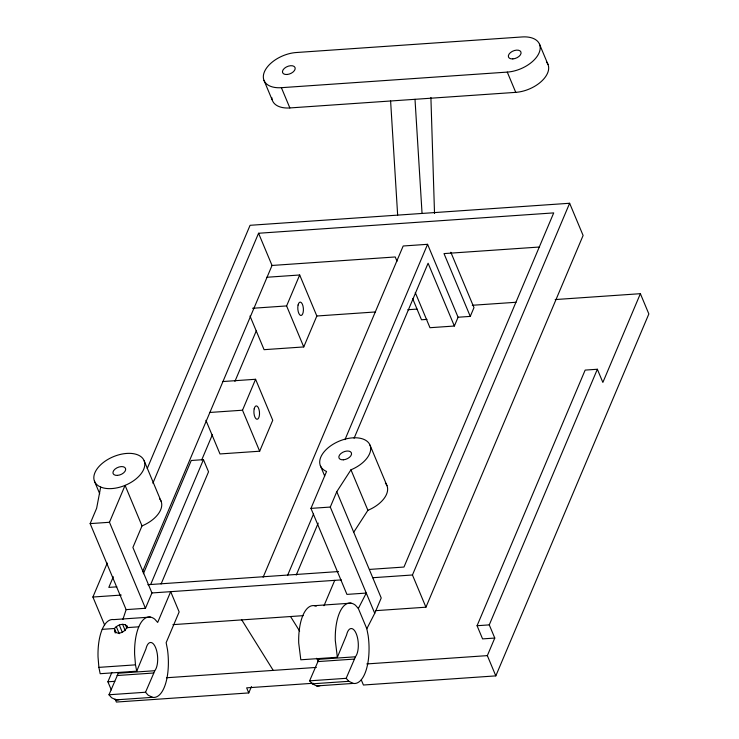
<?xml version="1.0" encoding="UTF-8"?>
<svg xmlns="http://www.w3.org/2000/svg" width="739" height="739" viewBox="0 0 739 739"><rect width="100%" height="100%" fill="white"/><g stroke="black" fill="none" stroke-linecap="round" stroke-linejoin="round"><path stroke-width="1.11" d="M100.68 487.066L96.633 508.275L90.149 523.618L126.129 609.629L122.886 619.476M114.416 630.977C117.815 635.826 125.889 631.734 126.923 626.718L126.831 625.859C123.413 622.506 117.002 625.148 114.388 628.51L115.256 633.009M319.017 659.068L309.613 680.831L346.166 678.319L355.57 656.546A14.78 6.134 86.1 0 0 356.216 633.609A14.78 6.134 86.1 0 0 346.563 635.023L337.353 657.267L300.81 659.788L298.704 642.958A40.303 16.72 86.1 0 1 316.237 606.192M119.284 699.639A40.303 16.72 86.1 0 1 116.005 699.861L111.598 697.755L108.984 694.762L118.379 672.989M145.454 608.289L109.474 522.279L125.076 485.375L142.017 525.891L132.9 547.46L151.938 592.955L145.454 608.289L126.129 609.629M104.642 625.083L92.902 597.029L107.275 563.044M147.237 468.517L250.078 225.303L569.63 203.262L583.108 235.473L425.932 607.199L375.449 610.673M113.316 576.762L108.818 587.394L116.854 586.84M152.881 483.177L258.558 233.256L553.714 212.897L403.974 567.044L369.518 569.418M142.525 571.746L272.035 265.458L258.558 233.256M143.366 573.741L191.253 460.489L203.447 459.649L208.537 471.805L161.093 583.995M111.293 689.893L107.903 681.792L111.838 672.49M201.719 459.917L212.49 434.449M234.919 381.398L256.451 330.472M150.645 584.54L203.447 459.649M205.913 420.306L219.991 453.949L259.666 451.215L242.512 410.21L255.583 379.273L222.716 381.546M250.004 316.024L264.082 349.676L303.757 346.933L286.603 305.928L299.683 274.991L266.807 277.264M150.387 617.083L113.797 619.605A40.303 16.72 86.1 0 0 98.028 656.888L98.887 667.372L100.171 673.709L136.724 671.188L145.934 648.953A14.78 6.134 86.1 0 1 155.578 647.54A14.78 6.134 86.1 0 1 154.931 670.476L145.528 692.24L108.984 694.762M259.666 451.215L272.737 420.279L255.583 379.273M303.757 346.933L316.837 316.006L299.683 274.991M263.13 577.224L403.18 245.995L427.576 244.313L458.078 317.234L454.365 326.028L429.969 327.71L415.272 292.579M366.821 628.75L358.35 608.502L366.267 593.066L346.942 594.396L310.962 508.386L326.564 471.482A26.872 15.491 -22.7 0 1 331.284 445.414A26.872 15.491 -22.7 0 1 368.659 442.837A26.872 15.491 -22.7 0 1 350.96 469.801L336.772 491.712L330.287 507.056L374.738 613.315L366.821 628.75L368.17 635.642A40.303 16.72 86.1 0 1 353.27 683.409L316.68 685.931L312.274 683.824L309.613 680.831M287.517 575.542L313.558 513.965M344.974 439.65L427.576 244.313M296.237 575.071L318.213 523.092M354.092 438.245L428.093 263.232L454.365 326.028M115.108 699.011L116.374 702.05L248.775 692.923L251.463 686.549M323.996 605.731L334.73 580.346M458.078 317.234L470.272 316.394L473.985 307.609L450.836 252.267M374.738 613.315L381.222 597.98L336.772 491.712M425.932 607.199L412.454 574.988L569.63 203.262M597.352 369.251L489.264 624.88L494.779 638.053L482.576 638.893L477.071 625.721L585.159 370.091L597.352 369.251L602.867 382.414L640.38 293.688L555.174 299.563M361.306 679.945L363.422 685.016L495.814 675.88L487.343 655.622L494.779 638.053M495.814 675.88L648.851 313.946L640.38 293.688M353.722 532.228L367.902 510.316A26.872 15.491 -22.7 0 0 385.379 483.075M281.393 87.682L507.277 72.099A26.872 15.491 -22.7 0 0 539.101 52.839A26.872 15.491 -22.7 0 0 522.14 36.95L296.256 52.524A26.872 15.491 -22.7 0 0 264.433 71.785A26.872 15.491 -22.7 0 0 281.393 87.682L289.864 107.94L515.748 92.357A26.872 15.491 -22.7 0 0 542.334 80.505A26.872 15.491 -22.7 0 0 546.417 61.928M272.035 265.458L395.217 256.969L397 261.218M539.562 247.011L444.01 253.597L470.272 316.394M252.599 308.274L286.603 305.928M316.837 316.006L375.56 311.95M407.799 309.733L417.008 309.096M472.276 305.281L516.025 302.269M427.031 319.377L421.489 319.765L412.584 298.473M209.636 412.473L242.512 410.21M90.149 523.618L109.474 522.279M310.962 508.386L330.287 507.056M147.865 584.706L338.508 571.552M92.902 597.029L121.27 595.071M151.938 592.955L341.326 579.893M372.752 577.722L412.454 574.988M314.463 605.675L351.053 603.153M126.581 627.66L138.775 626.82M102.185 629.351L114.388 628.51L116.078 632.556M172.917 624.649L303.166 615.661M477.071 625.721L489.264 624.88M98.887 667.372L135.486 664.851L136.724 671.188M318.712 659.327L355.265 656.805M118.074 673.247L154.627 670.726M117.076 675.529L153.666 673.007M317.742 661.599L354.332 659.077M107.903 681.792L114.794 681.321M166.46 677.755L316.347 667.419M366.793 663.936L487.343 655.622M313.151 683.27L246.65 687.852L248.775 692.923M312.274 683.824L348.863 681.303L353.27 683.409M116.005 699.861L152.594 697.339A40.303 16.72 86.1 0 0 167.494 649.572L166.146 642.681L179.152 611.92L170.681 591.662L157.675 622.432L154.784 619.18A40.303 16.72 86.1 0 0 134.618 654.366L135.486 664.851M152.594 697.339L148.197 695.233L145.528 692.24M346.166 678.319L348.863 681.303M358.35 608.502L355.459 605.25A40.303 16.72 86.1 0 0 335.294 640.436L337.353 657.267M290.547 616.529L299.628 631.097M316.569 658.283L318.389 661.202M241.764 619.901L273.227 670.393M539.544 44.285L548.024 64.533M507.277 72.099L515.748 92.357M263.98 80.348L272.46 100.606A26.872 15.491 -22.7 0 0 289.864 107.94M370.036 445.174L386.987 485.689M350.96 469.801L367.902 510.316M320.356 465.662L324.698 476.055M144.151 460.757A26.872 15.491 -22.7 0 1 111.885 488.571A26.872 15.491 -22.7 0 1 101.908 463.667A26.872 15.491 -22.7 0 1 144.151 460.757L161.102 501.273M94.472 481.246L99.691 493.707M126.831 625.859L127.681 627.882M125.381 624.649L126.683 627.744M122.619 624.363L125.242 630.616M119.284 625.065L122.305 632.298M116.272 626.589L119.238 633.674M415.004 99.303L422.052 213.442M390.608 100.984L397.656 215.123M430.902 97.465L434.523 213.488M319.95 685.709A40.303 16.72 86.1 0 1 316.68 685.931M272.137 99.645A26.872 15.491 -22.7 0 1 271.813 97.603M159.495 498.659A26.872 15.491 -22.7 0 1 142.017 525.891M298.076 305.031A6.716 2.79 86.1 0 0 300.782 315.47A6.716 2.79 86.1 0 0 302.944 305.854A6.716 2.79 86.1 0 0 298.076 305.031M254.188 408.824A6.716 2.79 86.1 0 0 256.895 419.262A6.716 2.79 86.1 0 0 259.056 409.646A6.716 2.79 86.1 0 0 254.188 408.824M343.339 459.815A6.716 3.871 -22.7 0 0 351.404 452.859A6.716 3.871 -22.7 0 0 340.845 453.589A6.716 3.871 -22.7 0 0 343.339 459.815M512.848 58.917A6.716 3.871 -22.7 0 0 520.921 51.961A6.716 3.871 -22.7 0 0 510.353 52.691A6.716 3.871 -22.7 0 0 512.848 58.917M286.963 74.5A6.716 3.871 -22.7 0 0 295.037 67.545A6.716 3.871 -22.7 0 0 284.469 68.274A6.716 3.871 -22.7 0 0 286.963 74.5M117.455 475.389A6.716 3.871 -22.7 0 0 125.528 468.443A6.716 3.871 -22.7 0 0 114.961 469.163A6.716 3.871 -22.7 0 0 117.455 475.389"/></g></svg>
